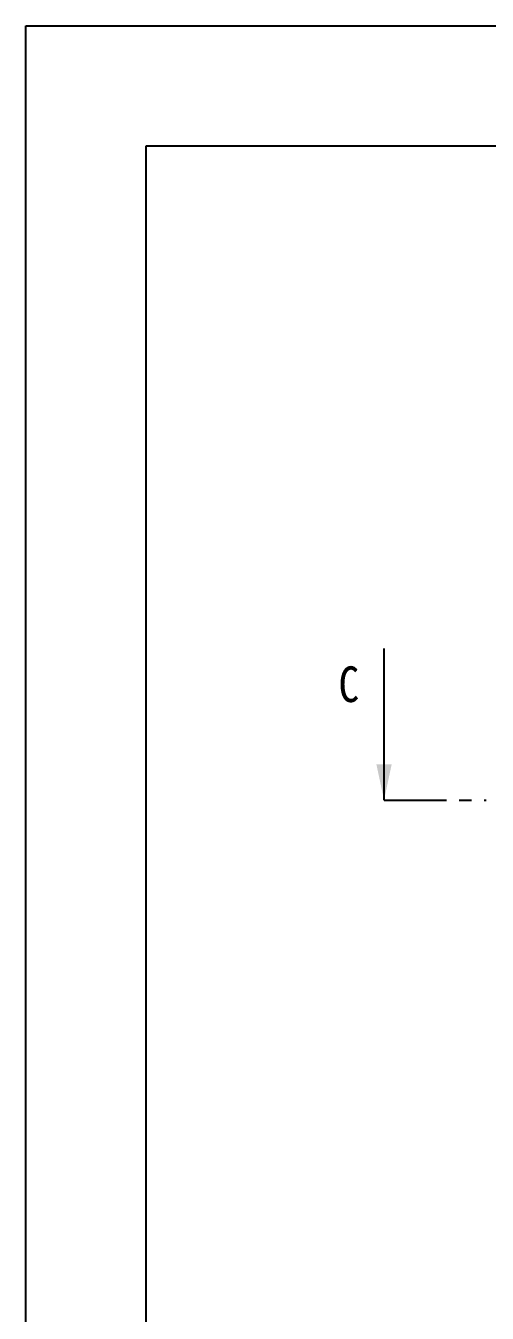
# Model space of a CAD drawing. Header units: millimetres. Extents: x -13 to 337, y -21 to 226.
# Drawn here: x -13.2 to 32, y 100 to 226.2 of the extents above; entities that cross this region are included whole.
import ezdxf

# ---------------------------------------------------------------- set-up
doc = ezdxf.new("R2010")
doc.units = ezdxf.units.MM
doc.header["$LTSCALE"] = 16.335
doc.linetypes.add('CENTER', pattern=[0.6, 0.375, -0.075, 0.075, -0.075])
doc.layers.get('0').update_dxf_attribs({"linetype": 'CONTINUOUS'})
doc.layers.add('DEFAULT_1', color=7, linetype='CENTER')
doc.styles.get("Standard").update_dxf_attribs({"font": '', "width": 0.85})
doc.styles.get('Standard').set_extended_font_data('SimSun')
doc.dimstyles.get("Standard").update_dxf_attribs({"dimtxt": 3.5, "dimasz": 3.5, "dimexe": 0.18, "dimexo": 0.0625, "dimgap": 0.09, "dimtad": 1, "dimdec": 1, "dimdsep": 46, "dimtxsty": 'Standard', "dimblk": '_FILLED', "dimcen": 0.09, "dimadec": 0, "dimazin": 0, "dimtp": 0.01, "dimtm": 0.01, "dimtfac": 1, "dimtdec": 1, "dimtofl": 0, "dimtmove": 0, "dimatfit": 3, "dimldrblk": '_FILLED', "dimfxl": 1, "dimtolj": 1, "dimarcsym": 0})

# ---------------------------------------------------------------- blocks, each defined once
blk = doc.blocks.new('_FILLED')
at = {"color": 0, "linetype": 'ByBlock'}
blk.add_solid([(0, 0), (-1, 0.214), (-1, -0.214)], dxfattribs=at)

msp = doc.modelspace()

# ---------------------------------------------------------------- linework, layer by layer
for p, q in [((-13.182, 226.176), (336.56, 226.176)), ((-13.182, -21.117), (-13.182, 226.176)), ((-1.407, 214.4), (324.784, 214.4)), ((-1.407, -9.341), (-1.407, 214.4))]:
    msp.add_line(p, q)
at = {"layer": 'DEFAULT_1', "color": 7, "linetype": 'CENTER'}
msp.add_line((21.894, 150.295), (31.894, 150.295), dxfattribs=at)

# ---------------------------------------------------------------- texts
at = {"color": 7, "linetype": 'Continuous', "insert": (17.431, 163.395), "char_height": 3.5, "width": 2.975, "attachment_point": 1, "line_spacing_factor": 0.9}
msp.add_mtext('C', dxfattribs=at)

# ---------------------------------------------------------------- leaders
at = {"color": 7, "linetype": 'Continuous'}
msp.add_leader([(21.894, 150.295), (21.894, 165.145)], dimstyle='Standard', override={"dimtad": 0}, dxfattribs=at)

doc.saveas('drawing.dxf')
